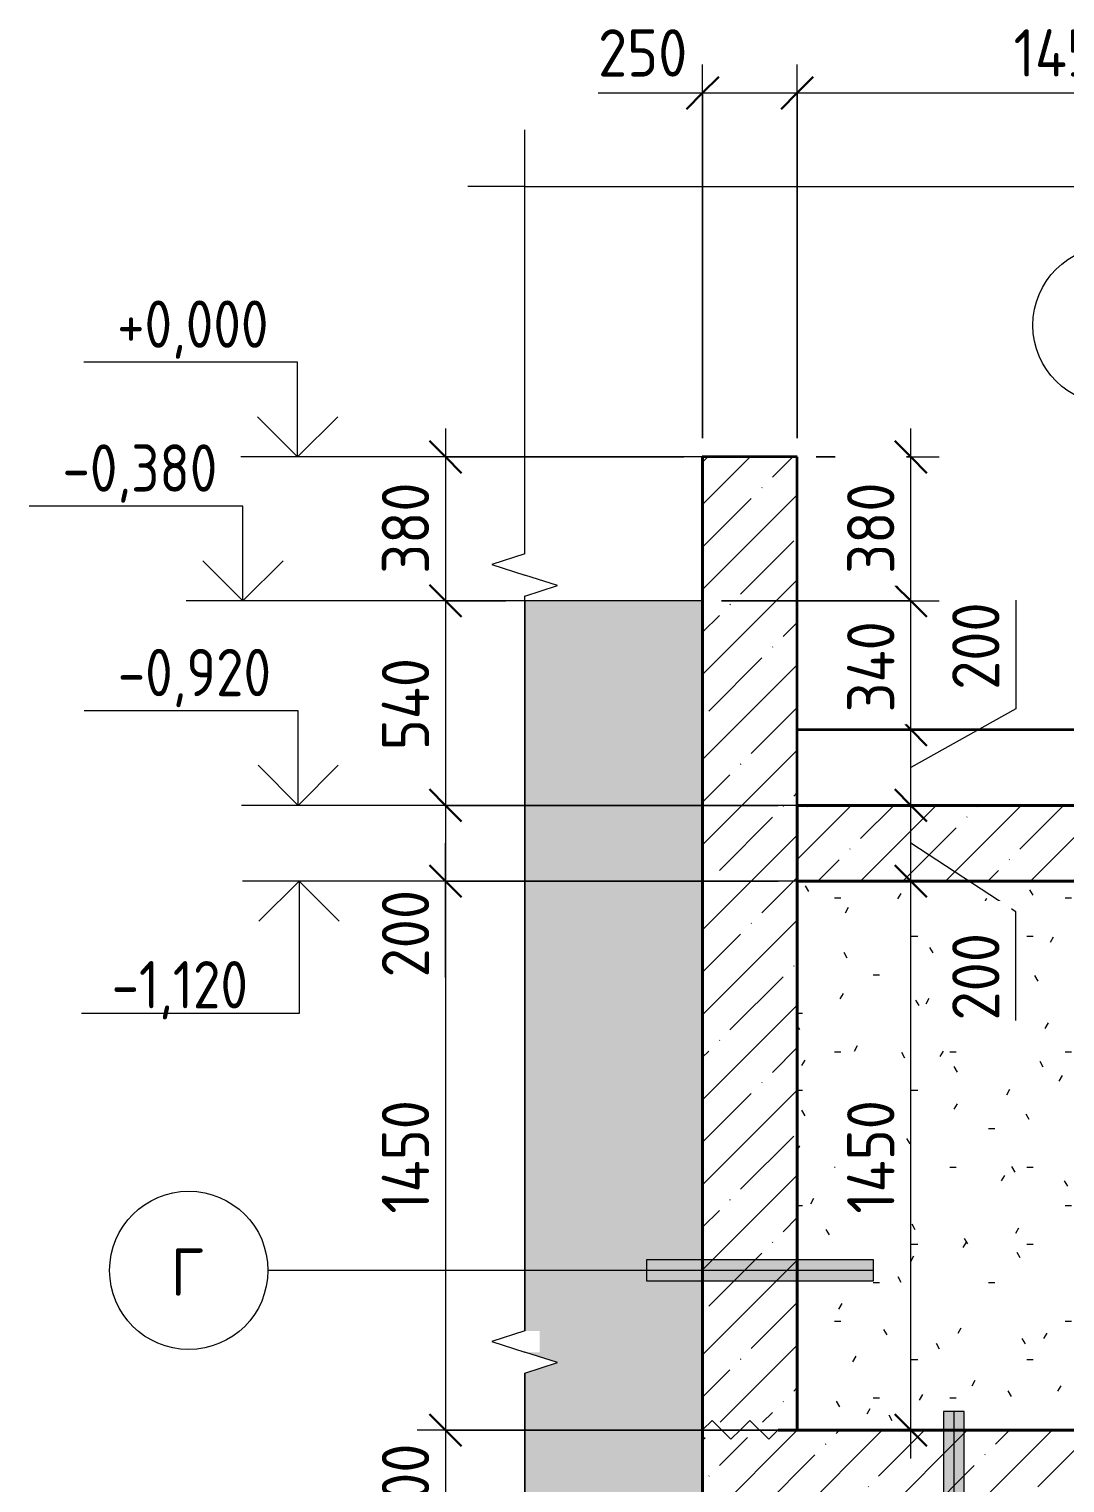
# Model space of a CAD drawing. Header units: millimetres. Extents: x 539 to 57753, y -5039 to 49726.
# Drawn here: x 19091 to 21828, y -2709 to 1130 of the extents above; entities that cross this region are included whole.
import ezdxf

# ---------------------------------------------------------------- set-up
doc = ezdxf.new("R2010")
doc.units = ezdxf.units.MM
doc.linetypes.add('01 Штриховая _2 мм_', pattern=[3, 2, -1])
for name, color, linetype, lineweight in [('AA_Dim', 7, 'Continuous', 9), ('AA_Dim-50', 7, 'Continuous', 9), ('AA_Linii', 7, 'Continuous', 9), ('AA_Oformlenie', 7, 'Continuous', 9), ('AA_Vinoska', 7, 'Continuous', 9), ('AA_Visotnaya otmetka', 7, 'Continuous', 9), ('AF_Element', 7, 'Continuous', 20), ('AF_Element_Грунт', 253, 'Continuous', 20), ('AF_Lestnica', 7, '01 Штриховая _2 мм_', 9), ('AF_Perekritie', 7, 'Continuous', 60), ('AF_Perekritie_Гидроизоляция', 253, 'Continuous', 20), ('AF_Stena', 7, 'Continuous', 60), ('AF_Stena_Гидроизоляция', 253, 'Continuous', 20), ('AF_Stena_Опалубка', 253, 'Continuous', 20), ('KR_Fundament', 7, 'Continuous', 20)]:
    doc.layers.add(name, color=color, linetype=linetype, lineweight=lineweight)
doc.styles.add('GOST Common_1', font='GOST Common.ttf', dxfattribs={"height": 125})
doc.styles.add('ISOCPEUR_2', font='isocpeur.ttf', dxfattribs={"width": 0.85, "height": 125})
doc.styles.add('ISOCPEUR_3', font='isocpeur.ttf', dxfattribs={"width": 0.9, "height": 125})
doc.dimstyles.new('00_Точн_3_знака__прозр_', dxfattribs={"dimscale": 304.8, "dimtxt": 124.497647, "dimasz": 0.278871, "dimexe": 0.246063, "dimexo": 0.164042, "dimgap": 0.016404, "dimtad": 1, "dimdec": 3, "dimrnd": 0.001, "dimdsep": 46, "dimtxsty": 'ISOCPEUR_3', "dimblk1": 'OBLIQUE', "dimblk2": 'OBLIQUE', "dimsah": 1, "dimcen": 0.09, "dimdle": 0.246063, "dimazin": 0, "dimtfac": 1, "dimtdec": 4, "dimtix": 1, "dimtmove": 1, "dimatfit": 3, "dimfxl": 1, "dimtvp": 1, "dimtolj": 1, "dimtzin": 0, "dimlwd": 18, "dimlwe": 18, "dimarcsym": 2})
doc.dimstyles.new('00_Точн_3_знака__прозр__1', dxfattribs={"dimscale": 304.8, "dimtxt": 124.497647, "dimasz": 0.278871, "dimexe": 0.246063, "dimexo": 0.164042, "dimgap": 0.016404, "dimtad": 1, "dimdec": 3, "dimrnd": 0.001, "dimdsep": 46, "dimtxsty": 'ISOCPEUR_3', "dimblk1": 'OBLIQUE', "dimblk2": 'OBLIQUE', "dimsah": 1, "dimcen": 0.09, "dimdle": 0.246063, "dimazin": 0, "dimtfac": 1, "dimtdec": 4, "dimtix": 1, "dimtmove": 0, "dimatfit": 3, "dimfxl": 1, "dimtvp": 1, "dimtolj": 1, "dimtzin": 0, "dimlwd": 18, "dimlwe": 18, "dimarcsym": 2})
doc.dimstyles.new('05_Округл_5мм__непрозр_', dxfattribs={"dimscale": 304.8, "dimtxt": 124.497647, "dimasz": 0.278871, "dimexe": 0.246063, "dimexo": 0.164042, "dimgap": 0.016404, "dimtad": 1, "dimdec": 0, "dimrnd": 5, "dimdsep": 46, "dimtxsty": 'ISOCPEUR_3', "dimblk1": 'OBLIQUE', "dimblk2": 'OBLIQUE', "dimsah": 1, "dimcen": 0.09, "dimdle": 0.246063, "dimazin": 0, "dimtfac": 1, "dimtdec": 4, "dimtix": 1, "dimtmove": 0, "dimatfit": 3, "dimfxl": 1, "dimtvp": 1, "dimtfill": 1, "dimtolj": 1, "dimtzin": 0, "dimlwd": 18, "dimlwe": 18, "dimarcsym": 2})
doc.dimstyles.new('05_Округл_5мм__непрозр__1', dxfattribs={"dimscale": 304.8, "dimtxt": 124.497647, "dimasz": 0.278871, "dimexe": 0.246063, "dimexo": 0.164042, "dimgap": 0.016404, "dimtad": 1, "dimdec": 0, "dimrnd": 5, "dimdsep": 46, "dimtxsty": 'ISOCPEUR_3', "dimblk1": 'OBLIQUE', "dimblk2": 'OBLIQUE', "dimsah": 1, "dimcen": 0.09, "dimdle": 0.246063, "dimazin": 0, "dimtfac": 1, "dimtdec": 4, "dimtix": 1, "dimtmove": 1, "dimatfit": 3, "dimfxl": 1, "dimtvp": 1, "dimtfill": 1, "dimtolj": 1, "dimtzin": 0, "dimlwd": 18, "dimlwe": 18, "dimarcsym": 2})
pattern_1 = [(45, (23889.54, -250), (-112.253, 112.253), []), (45, (24001.8, -250), (-112.253, 112.253), [198.438, -39.688, 1.676, -38.011])]

# ---------------------------------------------------------------- blocks, each defined once
blk = doc.blocks.new('Лестницы 1 - Лестницы 1-3670290-Сечение 0')
at = {"layer": 'AF_Lestnica', "linetype": 'Continuous'}
h = blk.add_hatch(dxfattribs=at)
h.set_pattern_fill('FP_5', color=256, style=0, pattern_type=2)
h.set_pattern_definition([(45, (44383.87, -250), (-112.253, 112.253), []), (45, (44496.13, -250), (-112.253, 112.253), [198.438, -39.688, 1.676, -38.011])])
h.paths.add_polyline_path([(41615, -1120), (43065, -1120), (43065, -920), (41615, -920)])
at = {"layer": 'AF_Lestnica', "linetype": 'Continuous', "lineweight": 35}
for p, q in [((41615, -720), (43065, -720)), ((41615, -920), (41615, -720)), ((43065, -720), (43065, -920)), ((43065, -920), (41615, -920)), ((41615, -920), (41615, -1120)), ((41615, -920), (43065, -920)), ((43065, -1120), (43065, -920)), ((41615, -1120), (43065, -1120))]:
    blk.add_line(p, q, dxfattribs=at)
blk = doc.blocks.new('ПЕСОК - ПЕСОК-3863251-Сечение 0')
at = {"layer": 'AF_Element', "lineweight": 9}
h = blk.add_hatch(dxfattribs=at)
h.set_pattern_fill('FP_7', color=256, style=0, pattern_type=2)
h.set_pattern_definition([(0, (44383.87, -250), (406.4, 101.6), [16.764, -288.036, 16.764, -288.036, -1625.6]), (0, (44383.87, -250), (406.4, 101.6), [-609.6, 16.764, -592.836, 16.764, -288.036, -711.2]), (0, (44383.87, -250), (406.4, 101.6), [-1524, 16.764, -186.436, 16.764, -491.236]), (120, (44536.27, -199.2), (-291.1882, 301.1527), [16.764, -288.036, 16.764, -288.036, -1625.6]), (120, (44536.27, -199.2), (-291.1882, 301.1527), [-609.6, 16.764, -592.836, 16.764, -288.036, -711.2]), (120, (44536.27, -199.2), (-291.1882, 301.1527), [-1524, 16.764, -186.436, 16.764, -491.236]), (240, (44587.07, 4), (-115.2118, -402.7527), [16.764, -288.036, 16.764, -288.036, -1625.6]), (240, (44587.07, 4), (-115.2118, -402.7527), [-609.6, 16.764, -592.836, 16.764, -288.036, -711.2]), (240, (44587.07, 4), (-115.2118, -402.7527), [-1524, 16.764, -186.436, 16.764, -491.236])])
h.paths.add_polyline_path([(42662.9, -2570), (42665, -2570), (42665, -1120), (41615, -1120), (41615, -2570)])
at = {"layer": 'AF_Element', "lineweight": 35}
for p, q in [((42665, -1120), (41615, -1120)), ((41615, -1120), (41615, -2570)), ((42665, -2570), (42665, -1120)), ((41615, -2570), (42665, -2570))]:
    blk.add_line(p, q, dxfattribs=at)
at = {"layer": 'AF_Element'}
for p, q in [((42665, -1120), (43086.3, -1120)), ((42665, -2570), (42665, -1120)), ((43086.3, -2570), (42665, -2570)), ((43086.3, -2569), (43086.3, -2570))]:
    blk.add_line(p, q, dxfattribs=at)
blk = doc.blocks.new('песок2 - песок2-3864208-Сечение 0')
at = {"layer": 'AF_Element'}
for p, q in [((41615, -1121.2), (41615, -1063.9)), ((43065, -1063.9), (43065, -1120)), ((41615, -2569), (41615, -1121.2))]:
    blk.add_line(p, q, dxfattribs=at)
blk = doc.blocks.new('011_Прямоугольник обрыва _ЭлУзла_ - 011_Прямоугольник обрыва _ЭлУзла_-3720172-Сечение 0')
at = {"layer": 'AA_Oformlenie'}
for p, q in [((40895, -255.8), (40895, 713.9)), ((40895, 713.9), (42757.5, 713.9)), ((40895, -2307.8), (40895, -367.1)), ((40895, -3390.1), (40895, -2419.1))]:
    blk.add_line(p, q, dxfattribs=at)
blk = doc.blocks.new('Последовательность узлов - 3мм масшт50 маскировка-V2-Сечение 0')
at = {"layer": 'AA_Oformlenie'}
for p, q in [((44859.4, -2570), (44884.4, -2545)), ((44934.4, -2595), (44884.4, -2545)), ((44959.4, -2570), (44934.4, -2595)), ((44959.4, -2570), (44984.4, -2545)), ((45034.4, -2595), (44984.4, -2545)), ((45059.4, -2570), (45034.4, -2595))]:
    blk.add_line(p, q, dxfattribs=at)
blk = doc.blocks.new('Высотные отметки - Стрелка вверх-400292-Сечение 0')
at = {"layer": 'AA_Vinoska'}
for p, q in [((49035.5, 180), (49600.5, 180)), ((49035.5, -70), (49035.5, 180)), ((49035.5, -70), (48929.4, 36.1)), ((49035.5, -70), (49141.5, 36.1)), ((48885.5, -70), (49185.5, -70))]:
    blk.add_line(p, q, dxfattribs=at)
blk = doc.blocks.new('DIMBLOCK83-Сечение 0')
at = {"layer": 'AA_Dim-50', "lineweight": 18}
for p, q in [((20870.7, 50), (20870.7, 1036.2)), ((21120.7, 50), (21120.7, 1036.2)), ((20594.4, 961.2), (20881.4, 961.2)), ((20795.7, 961.2), (21120.7, 961.2)), ((20870.7, 961.2), (20870.7, 50)), ((20881.4, 961.2), (20995.7, 961.2)), ((21120.7, 961.2), (21120.7, 50))]:
    blk.add_line(p, q, dxfattribs=at)
at = {"layer": 'AA_Dim-50', "lineweight": 30}
for p, q in [((20870.7, 961.2), (20913.2, 1003.7)), ((21120.7, 961.2), (21163.2, 1003.7)), ((20870.7, 961.2), (20828.2, 918.7)), ((21120.7, 961.2), (21078.2, 918.7))]:
    blk.add_line(p, q, dxfattribs=at)
at = {"layer": 'AA_Dim-50', "color": 0, "lineweight": 18, "insert": (20594.4, 1129.5), "char_height": 125, "width": 284.429, "attachment_point": 1, "line_spacing_factor": 1.149209, "style": 'ISOCPEUR_3'}
blk.add_mtext('250', dxfattribs=at)
blk = doc.blocks.new('_Oblique')
at = {"color": 0, "linetype": 'ByBlock', "lineweight": -2}
blk.add_line((-0.5, -0.5), (0.5, 0.5), dxfattribs=at)
blk = doc.blocks.new('DIMBLOCK84-Сечение 0')
at = {"layer": 'AA_Dim-50', "lineweight": 18}
for p, q in [((21120.7, 50), (21120.7, 1036.2)), ((22570.7, 50), (22570.7, 1036.2)), ((21120.7, 961.2), (22570.7, 961.2)), ((21120.7, 961.2), (21120.7, 50)), ((22570.7, 961.2), (22570.7, 50))]:
    blk.add_line(p, q, dxfattribs=at)
at = {"layer": 'AA_Dim-50', "lineweight": 30}
for p, q in [((21120.7, 961.2), (21163.2, 1003.7)), ((22570.7, 961.2), (22613.2, 1003.7)), ((21120.7, 961.2), (21078.2, 918.7)), ((22570.7, 961.2), (22528.2, 918.7))]:
    blk.add_line(p, q, dxfattribs=at)
at = {"layer": 'AA_Dim-50', "color": 0, "lineweight": 18, "insert": (21692.4, 1129.5), "char_height": 125, "width": 367.747, "attachment_point": 1, "line_spacing_factor": 1.149209, "style": 'ISOCPEUR_3'}
blk.add_mtext('1450', dxfattribs=at)
blk = doc.blocks.new('DIMBLOCK97-Сечение 0')
at = {"layer": 'AA_Dim-50', "lineweight": 30}
for p, q in [((21420.8, -1120), (21378.3, -1077.5)), ((21420.8, -1120), (21463.3, -1162.5)), ((21420.8, -2570), (21378.3, -2527.5)), ((21420.8, -2570), (21463.3, -2612.5))]:
    blk.add_line(p, q, dxfattribs=at)
at = {"layer": 'AA_Dim-50', "lineweight": 18}
for p, q in [((21410.7, -1120), (21495.8, -1120)), ((21420.8, -1120), (21410.7, -1120)), ((21420.8, -2645), (21420.8, -1120)), ((21410.7, -2570), (21495.8, -2570)), ((21420.8, -2570), (21410.7, -2570))]:
    blk.add_line(p, q, dxfattribs=at)
at = {"layer": 'AA_Dim-50', "color": 0, "lineweight": 18, "insert": (21252.5, -1998.2), "char_height": 125, "width": 367.747, "attachment_point": 1, "rotation": 90, "line_spacing_factor": 1.149209, "style": 'ISOCPEUR_3', "bg_fill": 3, "box_fill_scale": 1.25, "bg_fill_color": 256, "bg_fill_true_color": 13158600, "bg_fill_transparency": 0}
blk.add_mtext('1450', dxfattribs=at)
blk = doc.blocks.new('DIMBLOCK98-Сечение 0')
at = {"layer": 'AA_Dim-50', "lineweight": 30}
for p, q in [((21420.8, -920), (21378.3, -877.5)), ((21420.8, -920), (21463.3, -962.5)), ((21420.8, -1120), (21378.3, -1077.5)), ((21420.8, -1120), (21463.3, -1162.5))]:
    blk.add_line(p, q, dxfattribs=at)
at = {"layer": 'AA_Dim-50', "lineweight": 18}
for p, q in [((21410.7, -920), (21495.8, -920)), ((21420.8, -920), (21410.7, -920)), ((21420.8, -1120), (21420.8, -920)), ((21698.4, -1201.1), (21420.8, -1020)), ((21410.7, -1120), (21495.8, -1120)), ((21420.8, -1120), (21410.7, -1120)), ((21698.4, -1488.1), (21698.4, -1201.1))]:
    blk.add_line(p, q, dxfattribs=at)
at = {"layer": 'AA_Dim-50', "color": 0, "lineweight": 18, "insert": (21530.1, -1488.1), "char_height": 125, "width": 284.429, "attachment_point": 1, "rotation": 90, "line_spacing_factor": 1.149209, "style": 'ISOCPEUR_3', "bg_fill": 3, "box_fill_scale": 1.25, "bg_fill_color": 256, "bg_fill_true_color": 13158600, "bg_fill_transparency": 0}
blk.add_mtext('200', dxfattribs=at)
blk = doc.blocks.new('DIMBLOCK99-Сечение 0')
at = {"layer": 'AA_Dim-50', "lineweight": 18}
for p, q in [((21698.4, -378), (21698.4, -665)), ((21698.4, -665), (21420.8, -820)), ((21410.7, -720), (21495.8, -720)), ((21420.8, -720), (21410.7, -720)), ((21420.8, -920), (21420.8, -720)), ((21410.7, -920), (21495.8, -920)), ((21420.8, -920), (21410.7, -920))]:
    blk.add_line(p, q, dxfattribs=at)
at = {"layer": 'AA_Dim-50', "lineweight": 30}
for p, q in [((21420.8, -720), (21378.3, -677.5)), ((21420.8, -720), (21463.3, -762.5)), ((21420.8, -920), (21378.3, -877.5)), ((21420.8, -920), (21463.3, -962.5))]:
    blk.add_line(p, q, dxfattribs=at)
at = {"layer": 'AA_Dim-50', "color": 0, "lineweight": 18, "insert": (21530.1, -615), "char_height": 125, "width": 284.429, "attachment_point": 1, "rotation": 90, "line_spacing_factor": 1.149209, "style": 'ISOCPEUR_3', "bg_fill": 3, "box_fill_scale": 1.25, "bg_fill_color": 256, "bg_fill_true_color": 13158600, "bg_fill_transparency": 0}
blk.add_mtext('200', dxfattribs=at)
blk = doc.blocks.new('DIMBLOCK100-Сечение 0')
at = {"layer": 'AA_Dim-50', "lineweight": 30}
for p, q in [((21420.8, -380), (21378.3, -337.5)), ((21420.8, -380), (21463.3, -422.5)), ((21420.8, -720), (21378.3, -677.5)), ((21420.8, -720), (21463.3, -762.5))]:
    blk.add_line(p, q, dxfattribs=at)
at = {"layer": 'AA_Dim-50', "lineweight": 18}
for p, q in [((20920.7, -380), (21495.8, -380)), ((21420.8, -380), (20920.7, -380)), ((21420.8, -720), (21420.8, -380)), ((21410.7, -720), (21495.8, -720)), ((21420.8, -720), (21410.7, -720))]:
    blk.add_line(p, q, dxfattribs=at)
at = {"layer": 'AA_Dim-50', "color": 0, "lineweight": 18, "insert": (21252.5, -674.5), "char_height": 125, "width": 298.794, "attachment_point": 1, "rotation": 90, "line_spacing_factor": 1.149209, "style": 'ISOCPEUR_3', "bg_fill": 3, "box_fill_scale": 1.25, "bg_fill_color": 256, "bg_fill_true_color": 13158600, "bg_fill_transparency": 0}
blk.add_mtext('340', dxfattribs=at)
blk = doc.blocks.new('DIMBLOCK101-Сечение 0')
at = {"layer": 'AA_Dim-50', "lineweight": 30}
for p, q in [((21420.8, 0), (21378.3, 42.5)), ((21420.8, 0), (21463.3, -42.5)), ((21420.8, -380), (21378.3, -337.5)), ((21420.8, -380), (21463.3, -422.5))]:
    blk.add_line(p, q, dxfattribs=at)
at = {"layer": 'AA_Dim-50', "lineweight": 18}
for p, q in [((21420.8, -380), (21420.8, 75)), ((21170.7, 0), (21495.8, 0)), ((21420.8, 0), (21170.7, 0)), ((20920.7, -380), (21495.8, -380)), ((21420.8, -380), (20920.7, -380))]:
    blk.add_line(p, q, dxfattribs=at)
at = {"layer": 'AA_Dim-50', "color": 0, "lineweight": 18, "insert": (21252.5, -308.5), "char_height": 125, "width": 284.429, "attachment_point": 1, "rotation": 90, "line_spacing_factor": 1.149209, "style": 'ISOCPEUR_3', "bg_fill": 3, "box_fill_scale": 1.25, "bg_fill_color": 256, "bg_fill_true_color": 13158600, "bg_fill_transparency": 0}
blk.add_mtext('380', dxfattribs=at)
blk = doc.blocks.new('010_Флажок только номер _ТиповАннот_1 - Узел А-3869268-Сечение 0')
at = {"layer": 'AA_Vinoska'}
blk.add_hatch(color=256, dxfattribs=at).paths.add_polyline_path([(42001.3, -3120.5), (42001.3, -2520.5), (42056.3, -2520.5), (42056.3, -3120.5)])
for p, q in [((42056.3, -2520.5), (42001.3, -2520.5)), ((42001.3, -2520.5), (42001.3, -3120.5)), ((42028.8, -2520.5), (42028.8, -4620.5)), ((42056.3, -3120.5), (42056.3, -2520.5)), ((42001.3, -3120.5), (42056.3, -3120.5))]:
    blk.add_line(p, q, dxfattribs=at)
blk.add_circle((42028.8, -4829.6), 209.1, dxfattribs=at)
blk = doc.blocks.new('010_Флажок только номер _ТиповАннот_1 - Узел Г-3869504-Сечение 0')
at = {"layer": 'AA_Vinoska'}
blk.add_hatch(color=256, dxfattribs=at).paths.add_polyline_path([(41216.4, -2120.4), (41816.4, -2120.4), (41816.4, -2175.4), (41216.4, -2175.4)])
for p, q in [((41816.4, -2147.9), (40216.4, -2147.9)), ((41216.4, -2120.4), (41216.4, -2175.4)), ((41816.4, -2120.4), (41216.4, -2120.4)), ((41816.4, -2175.4), (41816.4, -2120.4)), ((41216.4, -2175.4), (41816.4, -2175.4))]:
    blk.add_line(p, q, dxfattribs=at)
blk.add_circle((40007.3, -2147.9), 209.1, dxfattribs=at)
blk = doc.blocks.new('010_Флажок только номер _ТиповАннот_1 - Узел В-3869573-Сечение 0')
at = {"layer": 'AA_Vinoska'}
blk.add_hatch(color=256, dxfattribs=at).paths.add_polyline_path([(42474.4, -611.2), (42474.4, -1211.2), (42419.4, -1211.2), (42419.4, -611.2)])
for p, q in [((42446.9, -1211.2), (42446.9, 138.8)), ((42474.4, -611.2), (42419.4, -611.2)), ((42419.4, -611.2), (42419.4, -1211.2)), ((42474.4, -1211.2), (42474.4, -611.2)), ((42419.4, -1211.2), (42474.4, -1211.2))]:
    blk.add_line(p, q, dxfattribs=at)
blk.add_circle((42446.9, 347.8), 209.1, dxfattribs=at)
blk = doc.blocks.new('Высотные отметки - Стрелка вниз высокая-400290-Сечение 0')
at = {"layer": 'AA_Vinoska'}
for p, q in [((40449, -1120), (40149, -1120)), ((40299, -1120), (40192.9, -1226.1)), ((40299, -1120), (40299, -1470)), ((40299, -1120), (40405, -1226.1)), ((40299, -1470), (39724, -1470))]:
    blk.add_line(p, q, dxfattribs=at)
blk = doc.blocks.new('DIMBLOCK105-Сечение 0')
at = {"layer": 'AA_Dim-50', "lineweight": 30}
for p, q in [((20191.5, 0), (20149, 42.5)), ((20191.5, 0), (20234, -42.5)), ((20191.5, -380), (20149, -337.5)), ((20191.5, -380), (20234, -422.5))]:
    blk.add_line(p, q, dxfattribs=at)
at = {"layer": 'AA_Dim-50', "lineweight": 18}
for p, q in [((20191.5, 75), (20191.5, -380)), ((20820.7, 0), (20116.5, 0)), ((20191.5, 0), (20820.7, 0)), ((20350.7, -380), (20116.5, -380)), ((20191.5, -380), (20350.7, -380))]:
    blk.add_line(p, q, dxfattribs=at)
at = {"layer": 'AA_Dim-50', "color": 0, "lineweight": 18, "insert": (20023.2, -308.5), "char_height": 125, "width": 284.429, "attachment_point": 1, "rotation": 90, "line_spacing_factor": 1.149209, "style": 'ISOCPEUR_3'}
blk.add_mtext('380', dxfattribs=at)
blk = doc.blocks.new('DIMBLOCK106-Сечение 0')
at = {"layer": 'AA_Dim-50', "lineweight": 30}
for p, q in [((20191.5, -380), (20149, -337.5)), ((20191.5, -380), (20234, -422.5)), ((20191.5, -920), (20149, -877.5)), ((20191.5, -920), (20234, -962.5))]:
    blk.add_line(p, q, dxfattribs=at)
at = {"layer": 'AA_Dim-50', "lineweight": 18}
for p, q in [((20350.7, -380), (20116.5, -380)), ((20191.5, -380), (20191.5, -920)), ((20191.5, -380), (20350.7, -380)), ((21070.7, -920), (20116.5, -920)), ((20191.5, -920), (21070.7, -920))]:
    blk.add_line(p, q, dxfattribs=at)
at = {"layer": 'AA_Dim-50', "color": 0, "lineweight": 18, "insert": (20023.2, -774.5), "char_height": 125, "width": 298.794, "attachment_point": 1, "rotation": 90, "line_spacing_factor": 1.149209, "style": 'ISOCPEUR_3'}
blk.add_mtext('540', dxfattribs=at)
blk = doc.blocks.new('DIMBLOCK107-Сечение 0')
at = {"layer": 'AA_Dim-50', "lineweight": 30}
for p, q in [((20191.5, -920), (20149, -877.5)), ((20191.5, -920), (20234, -962.5)), ((20191.5, -1120), (20149, -1077.5)), ((20191.5, -1120), (20234, -1162.5))]:
    blk.add_line(p, q, dxfattribs=at)
at = {"layer": 'AA_Dim-50', "lineweight": 18}
for p, q in [((21070.7, -920), (20116.5, -920)), ((20191.5, -920), (20191.5, -1120)), ((20191.5, -920), (21070.7, -920)), ((20191.5, -1087.3), (20191.5, -1020)), ((20191.5, -1374.3), (20191.5, -1087.3)), ((21070.7, -1120), (20116.5, -1120)), ((20191.5, -1120), (21070.7, -1120))]:
    blk.add_line(p, q, dxfattribs=at)
at = {"layer": 'AA_Dim-50', "color": 0, "lineweight": 18, "insert": (20023.2, -1374.3), "char_height": 125, "width": 284.429, "attachment_point": 1, "rotation": 90, "line_spacing_factor": 1.149209, "style": 'ISOCPEUR_3'}
blk.add_mtext('200', dxfattribs=at)
blk = doc.blocks.new('DIMBLOCK108-Сечение 0')
at = {"layer": 'AA_Dim-50', "lineweight": 30}
for p, q in [((20191.5, -1120), (20149, -1077.5)), ((20191.5, -1120), (20234, -1162.5)), ((20191.5, -2570), (20149, -2527.5)), ((20191.5, -2570), (20234, -2612.5))]:
    blk.add_line(p, q, dxfattribs=at)
at = {"layer": 'AA_Dim-50', "lineweight": 18}
for p, q in [((21070.7, -1120), (20116.5, -1120)), ((20191.5, -1120), (20191.5, -2570)), ((20191.5, -1120), (21070.7, -1120)), ((21070.7, -2570), (20116.5, -2570)), ((20191.5, -2570), (21070.7, -2570))]:
    blk.add_line(p, q, dxfattribs=at)
at = {"layer": 'AA_Dim-50', "color": 0, "lineweight": 18, "insert": (20023.2, -1998.2), "char_height": 125, "width": 367.747, "attachment_point": 1, "rotation": 90, "line_spacing_factor": 1.149209, "style": 'ISOCPEUR_3'}
blk.add_mtext('1450', dxfattribs=at)
blk = doc.blocks.new('DIMBLOCK109-Сечение 0')
at = {"layer": 'AA_Dim-50', "lineweight": 30}
for p, q in [((20191.5, -2570), (20149, -2527.5)), ((20191.5, -2570), (20234, -2612.5)), ((20191.5, -2870), (20149, -2827.5)), ((20191.5, -2870), (20234, -2912.5))]:
    blk.add_line(p, q, dxfattribs=at)
at = {"layer": 'AA_Dim-50', "lineweight": 18}
for p, q in [((21070.7, -2570), (20116.5, -2570)), ((20191.5, -2570), (20191.5, -2870)), ((20191.5, -2570), (21070.7, -2570)), ((20820.7, -2870), (20116.5, -2870)), ((20191.5, -2870), (20820.7, -2870))]:
    blk.add_line(p, q, dxfattribs=at)
at = {"layer": 'AA_Dim-50', "color": 0, "lineweight": 18, "insert": (20023.2, -2838.5), "char_height": 125, "width": 284.429, "attachment_point": 1, "rotation": 90, "line_spacing_factor": 1.149209, "style": 'ISOCPEUR_3'}
blk.add_mtext('300', dxfattribs=at)

msp = doc.modelspace()

# ---------------------------------------------------------------- hatches: boundary and pattern name
at = {"layer": 'AA_Oformlenie'}
h = msp.add_hatch(dxfattribs=at)
h.set_pattern_fill('FP_9', color=250, style=0, pattern_type=2)
h.set_pattern_definition([(228.013, (24255.3, 258), (-4063.98296, -4572.01447), [68.344, -6766.097]), (184.97, (24209.58, 207.2), (6095.998235, 508.02755), [117.281, -11610.81]), (132.51, (24092.74, 197.04), (5079.95691, -5588.03992), [82.696, -8186.944]), (267.274, (23894.62, 70.04), (507.94474, 10160.00239), [106.801, -10573.287]), (292.834, (23889.54, -36.64), (-2540.03643, 6095.98479), [104.727, -10367.961]), (357.274, (23930.18, -133.16), (-10160.00239, 507.94474), [106.801, -10573.287]), (37.694, (24036.86, -138.24), (-6604.02127, -5079.9716), [141.239, -13982.623]), (72.255, (24148.62, -51.88), (3556.06437, 11175.979774), [133.344, -13201.051]), (121.43, (24189.26, 75.12), (-4064.05045, 6603.96888), [107.163, -10609.109]), (175.236, (24133.38, 166.56), (5587.99703, -508.03486), [122.343, -5994.788]), (222.397, (24011.46, 176.72), (-6096.042793, -5587.953647), [158.216, -15663.355]), (138.814, (24397.54, 64.96), (-3555.99644, 3048.0045), [54, -5346.113]), (171.469, (24356.9, 100.52), (6603.99527, -1016.02695), [102.736, -10170.928]), (225, (24255.3, 115.76), (6e-14, -508), [71.84, -646.58]), (203.199, (24219.74, 176.72), (2539.993, 1016.019), [38.688, -3830.124]), (291.801, (24184.18, 161.48), (-507.9893, 1524.0036), [54.713, -2680.95]), (30.964, (24204.5, 110.68), (1523.9959, 1016.0063), [88.864, -2873.26]), (161.565, (24280.7, 156.4), (1015.9995, -508.001), [64.257, -1542.18]), (16.389, (23889.54, 161.48), (5080.01418, 1523.95193), [90.018, -8911.765]), (70.346, (23975.9, 186.88), (-2032.01758, -5587.99429), [75.52, -7476.443]), (293.199, (24280.7, 258), (-1016.019, 2539.99304), [77.376, -3791.437]), (343.61, (24311.18, 186.88), (-5079.98758, 1524.0406), [90.018, -8911.765]), (339.444, (23889.54, -153.48), (-2540.0012, 1015.99825), [86.807, -4253.547]), (294.775, (23970.82, -183.96), (-2539.9866, 5588.0063), [72.734, -7200.72]), (66.801, (24285.78, -250), (1016.019, 2539.993), [77.376, -3791.437]), (17.354, (24316.26, -178.88), (-6604.00137, -2031.99704), [85.157, -8430.475]), (69.444, (24036.86, -250), (-1015.99825, -2540.0012), [43.404, -4296.95]), (101.31, (24255.3, -250), (-508.0024, 2031.9995), [25.903, -2564.4]), (165.964, (24250.22, -224.6), (1524.002, -507.9934), [104.727, -1989.81]), (186.009, (24148.62, -199.2), (5079.99949, 507.99935), [97.053, -9608.273]), (303.69, (24204.5, 64.96), (-507.9988, 1016.001), [73.265, -1758.355]), (353.157, (24245.14, 4), (8635.99603, -1016.03442), [127.911, -12663.202]), (60.945, (24372.14, -11.24), (-2032.0253, -3555.9859), [52.302, -5177.878]), (90, (24397.54, 34.5), (-508, 508), [30.48, -477.52]), (120.256, (24138.46, -183.96), (2031.9722, -3556.01508), [70.573, -6986.788]), (48.013, (24102.9, -123), (4063.98296, 4572.01447), [136.69, -6697.752]), (0, (24194.34, -21.4), (508, 508), [132.08, -375.92]), (325.305, (24326.42, -21.4), (-5080.00937, 3555.98659), [80.322, -7951.863]), (254.055, (24392.46, -67.12), (-507.9861, -2032.0035), [73.966, -3624.33]), (207.646, (24372.14, -138.24), (-9651.99768, -5080.003305), [120.429, -11922.493]), (175.426, (24265.46, -194.12), (-6603.999606, 508.00939), [127.406, -12613.17])])
h.paths.add_polyline_path([(28070.6655, -3390.133), (28070.6655, -2419.1336), (28030.5101, -2419.1336), (28030.5101, -2364.1336), (28070.6655, -2364.1336), (27984.0154, -2335.9793), (28070.6655, -2307.825), (28070.6655, -1490), (27531.6653, -1490), (27531.6653, -2869), (27630.6653, -2869), (27630.6653, -3170), (20870.6655, -3170), (20870.6655, -2970), (20869.6655, -2970), (20869.6655, -380), (20400.6656, -380), (20400.6656, -2307.825), (20439.9183, -2307.825), (20439.9183, -2364.1336), (20400.6656, -2364.1336), (20487.2681, -2391.6336), (20400.6656, -2419.1336), (20400.6656, -3390.133), (22263.1656, -3390.133), (22263.1656, -3349.9776), (22318.1656, -3349.9776), (22318.1656, -3390.133), (22346.3199, -3303.4829), (22374.4742, -3390.133), (26098.1655, -3390.133), (26098.1655, -3349.9776), (26153.1655, -3349.9776), (26153.1655, -3390.133), (26181.3199, -3303.4829), (26209.4742, -3390.133)])
at = {"layer": 'AF_Perekritie', "lineweight": 9}
h = msp.add_hatch(dxfattribs=at)
h.set_pattern_fill('FP_5', color=256, style=0, pattern_type=2)
h.set_pattern_definition(pattern_1)
h.paths.add_polyline_path([(27530.6653, -2870), (27530.6653, -2570), (27480.6653, -2570), (27480.6653, -2590), (27280.6653, -2590), (27280.6653, -2570), (24565.1104, -2570), (24565.1104, -2590), (24365.1104, -2590), (24365.1104, -2570), (21070.666, -2570), (21070.666, -2589), (20870.666, -2589), (20870.666, -2870), (27480.6653, -2870)])
at = {"layer": 'AF_Stena', "lineweight": 9}
h = msp.add_hatch(dxfattribs=at)
h.set_pattern_fill('FP_5', color=256, style=0, pattern_type=2)
h.set_pattern_definition(pattern_1)
h.paths.add_polyline_path([(21120.6655, -2570), (21120.6655, 0), (20870.6655, 0), (20870.666, -2549), (21070.666, -2549), (21070.666, -2570)])

# ---------------------------------------------------------------- linework, layer by layer
at = {"layer": 'AA_Linii'}
for p, q in [((20400.6656, -380), (20400.6656, -2307.825)), ((20869.6655, -380), (20400.6656, -380)), ((20870.6655, -380), (20400.6656, -380)), ((20869.6655, -2970), (20869.6655, -380)), ((20400.6656, -2419.1336), (20400.6656, -3390.133))]:
    msp.add_line(p, q, dxfattribs=at)
at = {"layer": 'AA_Vinoska'}
for p, q in [((20400.6656, 713.8646), (20400.6656, 863.8646)), ((20400.6656, 713.8646), (20250.6656, 713.8646)), ((20400.6656, -255.8261), (20314.0154, -283.9805)), ((20314.0154, -283.9805), (20400.6656, -312.1348)), ((20487.2681, -339.6348), (20400.6656, -312.1348)), ((20400.6656, -367.1348), (20487.2681, -339.6348)), ((20400.6656, -2307.825), (20314.0154, -2335.9793)), ((20314.0154, -2335.9793), (20400.6656, -2364.1336)), ((20487.2681, -2391.6336), (20400.6656, -2364.1336)), ((20400.6656, -2419.1336), (20487.2681, -2391.6336))]:
    msp.add_line(p, q, dxfattribs=at)
at = {"layer": 'AA_Visotnaya otmetka'}
for p, q in [((20996.068, 0), (19800.4884, 0)), ((20996.068, 0), (20996.068, 0)), ((20600.0124, -380), (19656.0258, -380)), ((20600.0124, -380), (20600.0124, -380)), ((22169.7755, -919.9998), (19802.078, -919.9998)), ((21745.1969, -1119.9998), (21745.1969, -1119.9998))]:
    msp.add_line(p, q, dxfattribs=at)
at = {"layer": 'AF_Perekritie_Гидроизоляция'}
for p, q in [((21120.6655, -1062.6964), (21120.6655, -1119.9998)), ((21120.6655, -1121.2016), (21120.6655, -1063.8983)), ((21120.6655, -1119.9998), (22570.6655, -1119.9998)), ((21120.6655, -1119.9998), (21120.6655, -1121.2016))]:
    msp.add_line(p, q, dxfattribs=at)
at = {"layer": 'AF_Perekritie_Гидроизоляция', "lineweight": 9}
for p, q in [((22320.6655, -1119.9998), (21120.6655, -1119.9998)), ((21120.6655, -1119.9998), (21120.6655, -1120.9998)), ((21120.6655, -1120.9998), (22320.6655, -1120.9998)), ((20870.666, -2569), (20870.666, -2570)), ((24365.1104, -2569), (21070.666, -2569)), ((21070.666, -2570), (24365.1104, -2570))]:
    msp.add_line(p, q, dxfattribs=at)
at = {"layer": 'AF_Stena_Гидроизоляция', "lineweight": 35}
for p, q in [((20870.6655, 0), (20869.6655, 0)), ((20869.6655, 0), (20869.6655, -2970)), ((20870.6655, -2970), (20870.6655, 0)), ((21121.6655, -1170), (21120.6655, -1170)), ((21120.6655, -1170), (21120.6655, -2570)), ((21121.6655, -2570), (21121.6655, -1170)), ((21120.6655, -2570), (21121.6655, -2570))]:
    msp.add_line(p, q, dxfattribs=at)
at = {"layer": 'AF_Stena_Гидроизоляция'}
msp.add_line((21120.6655, -1180.0939), (21120.6655, -1122.7906), dxfattribs=at)
at = {"layer": 'AF_Stena_Опалубка', "lineweight": 35}
for p, q in [((20870.6655, 0), (20870.6655, -2570)), ((21120.6655, 0), (20870.6655, 0)), ((21120.6655, -2570), (21120.6655, 0)), ((21070.666, -2570), (21120.6655, -2570))]:
    msp.add_line(p, q, dxfattribs=at)
at = {"layer": 'KR_Fundament', "lineweight": 35}
for p, q in [((20870.666, -2570), (20870.666, -2870)), ((24365.1104, -2570), (21070.666, -2570))]:
    msp.add_line(p, q, dxfattribs=at)

# ---------------------------------------------------------------- block references
at = {"layer": 'AA_Oformlenie'}
for name, p in [('011_Прямоугольник обрыва _ЭлУзла_ - 011_Прямоугольник обрыва _ЭлУзла_-3720172-Сечение 0', (-20494.3344, 0)), ('Последовательность узлов - 3мм масшт50 маскировка-V2-Сечение 0', (-23988.7788, 1))]:
    msp.add_blockref(name, p, dxfattribs=at)
at = {"layer": 'AA_Vinoska'}
for name in ['010_Флажок только номер _ТиповАннот_1 - Узел В-3869573-Сечение 0', 'Высотные отметки - Стрелка вниз высокая-400290-Сечение 0']:
    msp.add_blockref(name, (-20494.3344, 0), dxfattribs=at)
at = {"layer": 'AA_Visotnaya otmetka', "extrusion": (0, 0, -1)}
for p in [(-68835.9517, 70), (-68691.4891, -310), (-68837.5413, -849.9998)]:
    msp.add_blockref('Высотные отметки - Стрелка вверх-400292-Сечение 0', p, dxfattribs=at)
at = {"layer": 'AF_Element_Грунт'}
for name in ['песок2 - песок2-3864208-Сечение 0', 'ПЕСОК - ПЕСОК-3863251-Сечение 0']:
    msp.add_blockref(name, (-20494.3344, 0), dxfattribs=at)
at = {"layer": 'AF_Lestnica', "linetype": 'Continuous', "lineweight": 35}
msp.add_blockref('Лестницы 1 - Лестницы 1-3670290-Сечение 0', (-20494.3344, 0), dxfattribs=at)

# ---------------------------------------------------------------- texts
at = {"layer": 'AA_Vinoska', "insert": (19464.9538, -2089.7), "char_height": 125, "width": 108.227812, "attachment_point": 1, "style": 'GOST Common_1'}
msp.add_mtext('\\fGOST Common|b0|i0|c204|p34|;Г', dxfattribs=at)
at = {"layer": 'AA_Visotnaya otmetka', "char_height": 125, "attachment_point": 1, "line_spacing_factor": 1.149209, "style": 'ISOCPEUR_2'}
for s, insert, width in [('+0,000', (19323.8155, 413.307), 484.01503), ('-0,380', (19179.3529, 33.307), 484.01503), ('-0,920', (19325.405, -506.6928), 484.01503), ('-1,120', (19309.107, -1331.1113), 433.22333)]:
    msp.add_mtext(s, dxfattribs=dict(at, insert=insert, width=width))

# ---------------------------------------------------------------- dimensions: what is measured, and where the dimension line sits
at = {"layer": 'AA_Dim', "lineweight": 18}
dim = msp.add_linear_dim(base=(21120.6655, 961.2239), p1=(20870.6655, 0), p2=(21120.6655, 0), dimstyle='00_Точн_3_знака__прозр_', override={"dimpost": '<>', "dimfxl": 250}, dxfattribs=at)
dim.commit()
dim.dimension.update_dxf_attribs({"geometry": 'DIMBLOCK83-Сечение 0', "text_midpoint": (20736.5867, 1046.1975), "dimtype": 160})
dim = msp.add_linear_dim(base=(22570.6655, 961.2239), p1=(21120.6655, 0), p2=(22570.6655, 0), dimstyle='00_Точн_3_знака__прозр__1', override={"dimpost": '<>', "dimfxl": 1450}, dxfattribs=at)
dim.commit()
dim.dimension.update_dxf_attribs({"geometry": 'DIMBLOCK84-Сечение 0', "text_midpoint": (21845.6655, 1028.7239)})
dim = msp.add_linear_dim(base=(20191.5006, -1119.9998), p1=(21120.6655, -919.9998), p2=(21120.6655, -1119.9998), angle=90, dimstyle='00_Точн_3_знака__прозр_', override={"dimpost": '<>', "dimfxl": 200}, dxfattribs=at)
dim.commit()
dim.dimension.update_dxf_attribs({"geometry": 'DIMBLOCK107-Сечение 0', "text_midpoint": (20106.5269, -1232.0902), "dimtype": 160, "text_rotation": 90})
for base, p1, p2, override, picture, middle in [((20191.5006, -2570), (21120.6655, -1119.9998), (21120.6655, -2570), {"dimpost": '<>', "dimfxl": 1450.000237}, 'DIMBLOCK108-Сечение 0', (20124.0006, -1844.9999)), ((20191.5006, -2870), (21120.6655, -2570), (20870.6655, -2870), {"dimpost": '<>', "dimfxl": 390.512484}, 'DIMBLOCK109-Сечение 0', (20124.0006, -2720))]:
    dim = msp.add_linear_dim(base=base, p1=p1, p2=p2, angle=90, dimstyle='00_Точн_3_знака__прозр__1', override=override, dxfattribs=at)
    dim.commit()
    dim.dimension.update_dxf_attribs({"geometry": picture, "text_midpoint": middle})

# ---------------------------------------------------------------- next in the draw order: dimensions: what is measured, and where the dimension line sits
dim = msp.add_linear_dim(base=(21420.831, -1119.9998), p1=(21360.7269, -2570), p2=(21360.7269, -1119.9998), angle=90, dimstyle='05_Округл_5мм__непрозр_', override={"dimpost": '<>', "dimfxl": 1450.000237}, dxfattribs=at)
dim.commit()
dim.dimension.update_dxf_attribs({"geometry": 'DIMBLOCK97-Сечение 0', "text_midpoint": (21353.331, -1844.9999)})

# ---------------------------------------------------------------- next in the draw order: block references
at = {"layer": 'AA_Vinoska'}
for name in ['010_Флажок только номер _ТиповАннот_1 - Узел Г-3869504-Сечение 0', '010_Флажок только номер _ТиповАннот_1 - Узел А-3869268-Сечение 0']:
    msp.add_blockref(name, (-20494.3344, 0), dxfattribs=at)

# ---------------------------------------------------------------- next in the draw order: dimensions: what is measured, and where the dimension line sits
at = {"layer": 'AA_Dim', "lineweight": 18}
dim = msp.add_linear_dim(base=(21420.831, -919.9998), p1=(21360.7269, -1119.9998), p2=(21360.7269, -919.9998), angle=90, dimstyle='05_Округл_5мм__непрозр__1', override={"dimpost": '<>', "dimfxl": 200}, dxfattribs=at)
dim.commit()
dim.dimension.update_dxf_attribs({"geometry": 'DIMBLOCK98-Сечение 0', "text_midpoint": (21613.3895, -1345.8801), "dimtype": 160, "text_rotation": 90})

# ---------------------------------------------------------------- next in the draw order: linework, layer by layer
at = {"layer": 'AA_Visotnaya otmetka'}
msp.add_line((21745.1969, -1119.9998), (19804.6167, -1119.9998), dxfattribs=at)

# ---------------------------------------------------------------- next in the draw order: dimensions: what is measured, and where the dimension line sits
at = {"layer": 'AA_Dim', "lineweight": 18}
dim = msp.add_linear_dim(base=(21420.831, -719.9998), p1=(21360.7269, -919.9998), p2=(21360.7269, -719.9998), angle=90, dimstyle='05_Округл_5мм__непрозр__1', override={"dimpost": '<>', "dimfxl": 200}, dxfattribs=at)
dim.commit()
dim.dimension.update_dxf_attribs({"geometry": 'DIMBLOCK99-Сечение 0', "text_midpoint": (21613.3895, -472.8078), "dimtype": 160, "text_rotation": 90})

# ---------------------------------------------------------------- next in the draw order: dimensions: what is measured, and where the dimension line sits
dim = msp.add_linear_dim(base=(21420.831, -380), p1=(21360.7269, -719.9998), p2=(20870.6655, -380), angle=90, dimstyle='05_Округл_5мм__непрозр_', override={"dimpost": '<>', "dimfxl": 596.456211}, dxfattribs=at)
dim.commit()
dim.dimension.update_dxf_attribs({"geometry": 'DIMBLOCK100-Сечение 0', "text_midpoint": (21353.331, -549.9999)})

# ---------------------------------------------------------------- next in the draw order: dimensions: what is measured, and where the dimension line sits
dim = msp.add_linear_dim(base=(21420.831, 0), p1=(20870.6655, -380), p2=(21120.6655, 0), angle=90, dimstyle='05_Округл_5мм__непрозр_', override={"dimpost": '<>', "dimfxl": 454.862617}, dxfattribs=at)
dim.commit()
dim.dimension.update_dxf_attribs({"geometry": 'DIMBLOCK101-Сечение 0', "text_midpoint": (21353.331, -190)})

# ---------------------------------------------------------------- next in the draw order: dimensions: what is measured, and where the dimension line sits
for base, p1, p2, override, picture, middle in [((20191.5006, -380), (20870.6655, 0), (20400.6656, -380), {"dimpost": '<>', "dimfxl": 604.40049}, 'DIMBLOCK105-Сечение 0', (20124.0006, -190)), ((20191.5006, -919.9998), (20400.6656, -380), (21120.6655, -919.9998), {"dimpost": '<>', "dimfxl": 899.999817}, 'DIMBLOCK106-Сечение 0', (20124.0006, -649.9999))]:
    dim = msp.add_linear_dim(base=base, p1=p1, p2=p2, angle=90, dimstyle='00_Точн_3_знака__прозр__1', override=override, dxfattribs=at)
    dim.commit()
    dim.dimension.update_dxf_attribs({"geometry": picture, "text_midpoint": middle})

doc.saveas('drawing.dxf')
